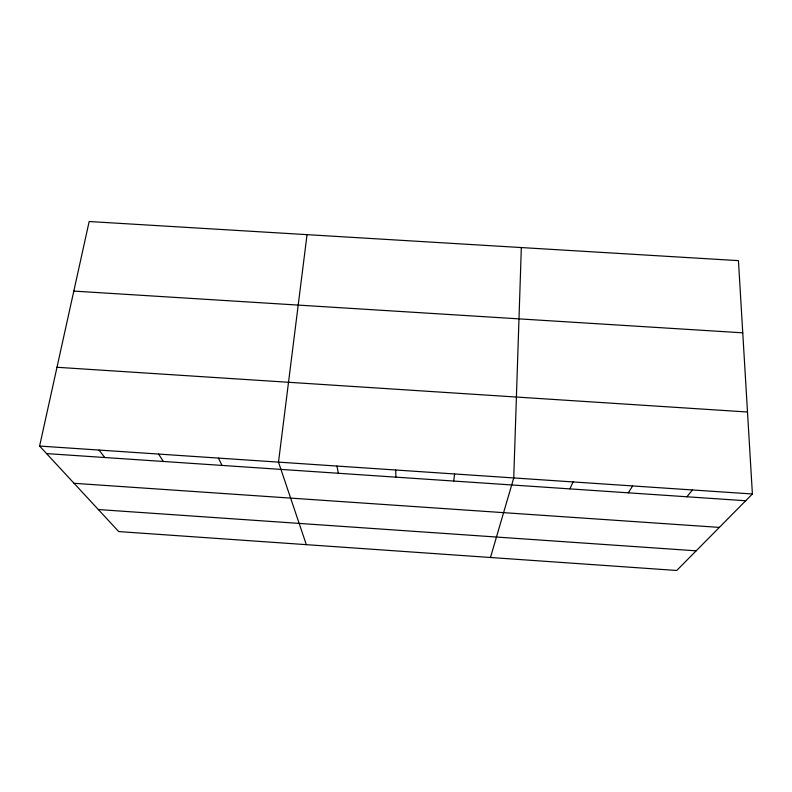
<?xml version="1.0" encoding="UTF-8"?>
<svg xmlns="http://www.w3.org/2000/svg" width="792" height="792" viewBox="0 0 792 792"><rect width="100%" height="100%" fill="white"/><g stroke="black" fill="none" stroke-linecap="round" stroke-linejoin="round"><path stroke-width="1.19" d="M521.334 247.559L513.741 477.952L490.486 557.489M307.048 234.65L278.497 462.132L306.316 544.658M453.697 481.051L454.618 473.972M39.6 446.064L89.169 221.522L738.441 260.637L752.4 493.99L676.724 570.478L118.721 531.581L39.6 446.064L752.4 493.99M569.894 488.882L573.081 481.942M628.294 492.822L632.64 485.942M686.902 496.782L692.416 489.961M73.814 291.09L742.757 332.828M56.994 367.28L747.499 412.008M46.55 453.588L745.717 500.742M74.062 483.308L719.354 527.393M98.327 509.543L696.168 550.826M99 450.064L104.831 457.519M158.608 454.073L163.33 461.459M218.444 458.093L222.027 465.419M336.986 466.062L338.323 473.269M395.693 470.012L395.911 477.15"/></g></svg>
